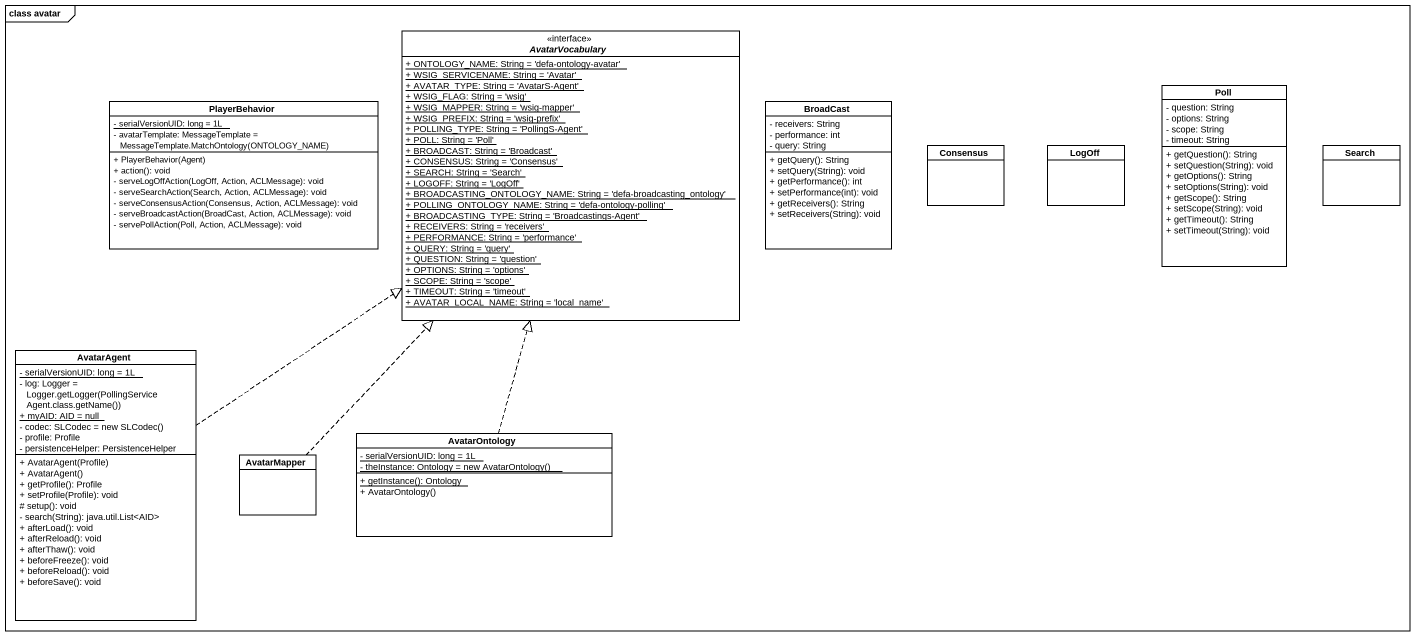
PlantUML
@startuml
mainframe class avatar
hide circle
hide empty members
skinparam classAttributeIconSize 0
interface AvatarVocabulary <<interface>> {
  {static} + ONTOLOGY_NAME: String = 'defa-ontology-avatar'
  {static} + WSIG_SERVICENAME: String = 'Avatar'
  {static} + AVATAR_TYPE: String = 'AvatarS-Agent'
  {static} + WSIG_FLAG: String = 'wsig'
  {static} + WSIG_MAPPER: String = 'wsig-mapper'
  {static} + WSIG_PREFIX: String = 'wsig-prefix'
  {static} + POLLING_TYPE: String = 'PollingS-Agent'
  {static} + POLL: String = 'Poll'
  {static} + BROADCAST: String = 'Broadcast'
  {static} + CONSENSUS: String = 'Consensus'
  {static} + SEARCH: String = 'Search'
  {static} + LOGOFF: String = 'LogOff'
  {static} + BROADCASTING_ONTOLOGY_NAME: String = 'defa-broadcasting_ontology'
  {static} + POLLING_ONTOLOGY_NAME: String = 'defa-ontology-polling'
  {static} + BROADCASTING_TYPE: String = 'Broadcastings-Agent'
  {static} + RECEIVERS: String = 'receivers'
  {static} + PERFORMANCE: String = 'performance'
  {static} + QUERY: String = 'query'
  {static} + QUESTION: String = 'question'
  {static} + OPTIONS: String = 'options'
  {static} + SCOPE: String = 'scope'
  {static} + TIMEOUT: String = 'timeout'
  {static} + AVATAR_LOCAL_NAME: String = 'local_name'
}
class Poll {
  - question: String
  - options: String
  - scope: String
  - timeout: String
  + getQuestion(): String
  + setQuestion(String): void
  + getOptions(): String
  + setOptions(String): void
  + getScope(): String
  + setScope(String): void
  + getTimeout(): String
  + setTimeout(String): void
}
class PlayerBehavior {
  {static} - serialVersionUID: long = 1L
  {field} - avatarTemplate: MessageTemplate = MessageTemplate.MatchOntology(ONTOLOGY_NAME)
  + PlayerBehavior(Agent)
  + action(): void
  - serveLogOffAction(LogOff, Action, ACLMessage): void
  - serveSearchAction(Search, Action, ACLMessage): void
  - serveConsensusAction(Consensus, Action, ACLMessage): void
  - serveBroadcastAction(BroadCast, Action, ACLMessage): void
  - servePollAction(Poll, Action, ACLMessage): void
}
class BroadCast {
  - receivers: String
  - performance: int
  - query: String
  + getQuery(): String
  + setQuery(String): void
  + getPerformance(): int
  + setPerformance(int): void
  + getReceivers(): String
  + setReceivers(String): void
}
class Consensus
class LogOff
class Search
class AvatarAgent {
  {static} - serialVersionUID: long = 1L
  {field} - log: Logger = Logger.getLogger(PollingServiceAgent.class.getName())
  {static} + myAID: AID = null
  {field} - codec: SLCodec = new SLCodec()
  - profile: Profile
  - persistenceHelper: PersistenceHelper
  + AvatarAgent(Profile)
  + AvatarAgent()
  + getProfile(): Profile
  + setProfile(Profile): void
  # setup(): void
  - search(String): java.util.List<AID>
  + afterLoad(): void
  + afterReload(): void
  + afterThaw(): void
  + beforeFreeze(): void
  + beforeReload(): void
  + beforeSave(): void
}
class AvatarOntology {
  {static} - serialVersionUID: long = 1L
  {static} {field} - theInstance: Ontology = new AvatarOntology()
  {static} + getInstance(): Ontology
  + AvatarOntology()
}
class AvatarMapper
AvatarAgent .up.|> AvatarVocabulary
AvatarOntology .up.|> AvatarVocabulary
AvatarMapper .up.|> AvatarVocabulary
@enduml
